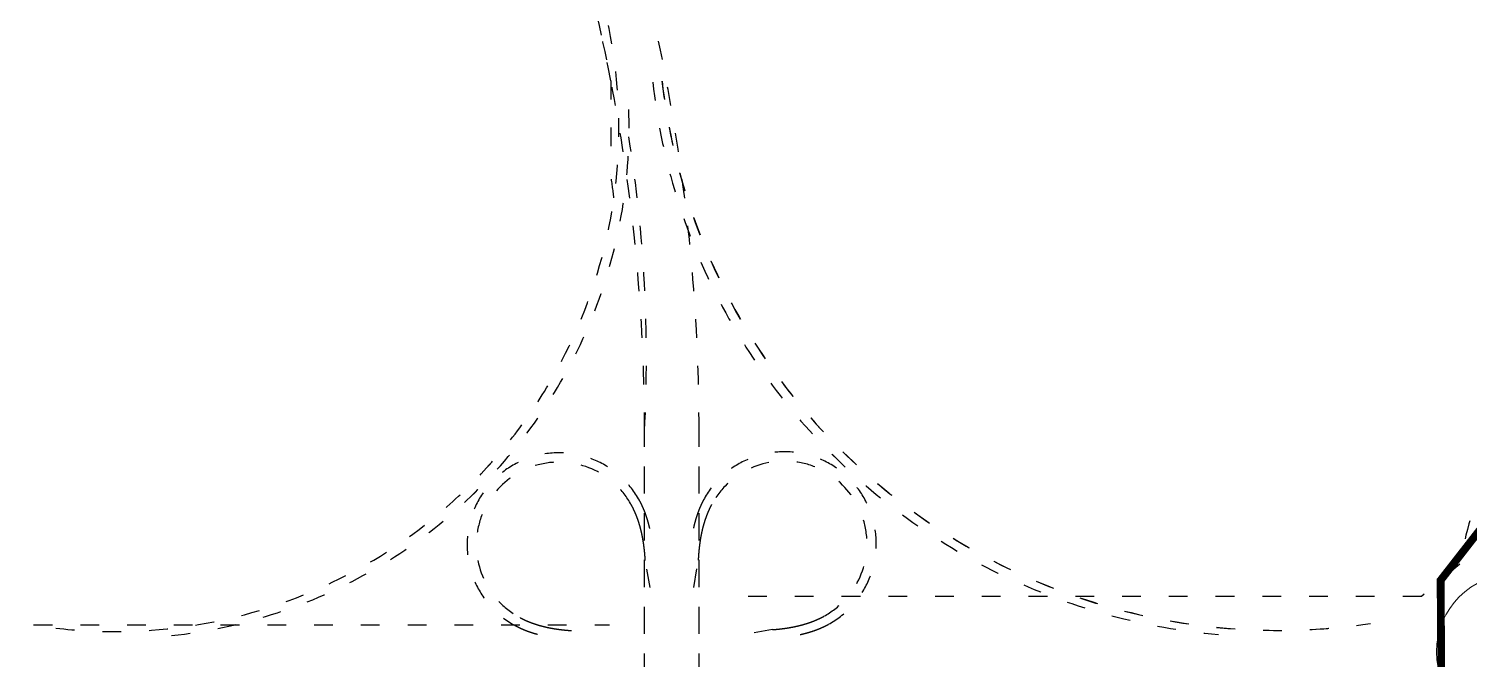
# Model space of a CAD drawing. Header units: millimetres. Extents: x 19715 to 35549, y 3563 to 14826.
# Drawn here: x 20820 to 21744, y 11147 to 11551 of the extents above; entities that cross this region are included whole.
import ezdxf

# ---------------------------------------------------------------- set-up
doc = ezdxf.new("R2010")
doc.units = ezdxf.units.MM
doc.linetypes.add('ACAD_ISO03W100', pattern=[30, 12, -18])
doc.linetypes.add('BORDER', pattern=[44.45, 12.7, -6.35, 12.7, -6.35, 0, -6.35])
doc.layers.get('0').update_dxf_attribs({"color": 9, "linetype": 'ACAD_ISO03W100'})
doc.layers.add('节点', color=30, linetype='Continuous', lineweight=13)

msp = doc.modelspace()

# ---------------------------------------------------------------- linework, layer by layer
at = {"linetype": 'BORDER', "ltscale": 5, "const_width": 5}
msp.add_lwpolyline([(24616.36, 13796.25), (24361.98, 13854.17), (24149.84, 13854.07), (23938.47, 13812.96), (23551.29, 13717.66), (23323.1, 13693.36), (23089.29, 13698.97), (22817.4, 13727.08), (21971.96, 13872.83), (21973.62, 13872.55), (21975.66, 13858.11), (21887.15, 13047.26), (22064.18, 12796.63), (22596.9, 11710.8), (21876.64, 11391.11), (21725.75, 11197.54), (21734.47, 10044.38)], dxfattribs=at)
for points in [[(20888.8, 12114.99), (20952.48, 12036.12, -0.122605), (21193.38, 11518.06), (21193.31, 11458.02, -0.003229), (21195.34, 11443.01, -0.003229)], [(21249.94, 11293.27, 0.171463), (20979.71, 12058.11)], [(21249.94, 11293.27, 0.171463), (20979.71, 12058.11)], [(21214.94, 11293.27, 0.171463), (20952.48, 12036.12, 0.171463)], [(20837.2, 11166.88, 0.548084), (21182.36, 11588.88)], [(20837.2, 11166.88, 0.548084), (21182.36, 11588.88)], [(20837.2, 11166.88, 0.548084), (21182.36, 11588.88)], [(20911.42, 11162.07, 0.408083), (21203.77, 11517.07)], [(20911.42, 11162.07, 0.408083), (21203.77, 11517.07)], [(20911.42, 11162.07, 0.408083), (21203.77, 11517.07)], [(21220.18, 11517.28, 0.356909), (21583.28, 11162.75)], [(21220.18, 11517.28, 0.356909), (21583.28, 11162.75)], [(21220.18, 11517.28, 0.356909), (21583.28, 11162.75)], [(21226.15, 11517.95, 0.404067), (21653.38, 11166.7, 0.404067)], [(21226.15, 11517.95, 0.42443), (21680.87, 11169.86)], [(21226.15, 11517.95, 0.42443), (21680.87, 11169.86)], [(21214.94, 11293.27, 0.051864), (21204.92, 11482.11, 0.051864)], [(21214.94, 11293.27, 0.051864), (21204.92, 11482.11, 0.051864)], [(21214.94, 11293.27, 0.051864), (21204.92, 11482.11, 0.051864)], [(21876.64, 11391.11, 0.243292), (21738.07, 11207.92)], [(21218.3, 11230.8, 0.001297), (21218.21, 11231.21, 0.002031), (21218.05, 11231.91, 0.002187), (21217.89, 11232.58, 0.002109), (21217.72, 11233.27, 0.002266), (21217.54, 11233.93, 0.002188), (21217.36, 11234.62, 0.002344), (21217.17, 11235.28, 0.002266), (21216.98, 11235.97, 0.002422), (21216.78, 11236.63, 0.002344), (21216.57, 11237.31, 0.0025), (21216.36, 11237.96, 0.002422), (21216.13, 11238.64, 0.002578), (21215.91, 11239.29, 0.0025), (21215.67, 11239.96, 0.002656), (21215.44, 11240.61, 0.002578), (21215.19, 11241.27, 0.002734), (21214.94, 11241.92, 0.002656), (21214.67, 11242.57, 0.002813), (21214.41, 11243.21, 0.002735), (21214.13, 11243.87, 0.002891), (21213.85, 11244.5, 0.002812), (21213.56, 11245.14, 0.002969), (21213.26, 11245.77, 0.002891), (21212.95, 11246.41, 0.003047), (21212.93, 11246.46, 0.000141), (21212.32, 11247.66, 0.005952), (21212.1, 11248.08, 0.003047), (21211.66, 11248.89, 1.3389), (21132.26, 11168.34, 0.003047), (21133.08, 11167.91, 0.005952), (21133.51, 11167.7, 0.000141), (21134.71, 11167.11, 0.003047), (21134.77, 11167.09, 0.002891), (21135.41, 11166.79, 0.002969), (21136.04, 11166.5, 0.002813), (21136.69, 11166.22, 0.002891), (21137.32, 11165.95, 0.002734), (21137.98, 11165.68, 0.002813), (21138.62, 11165.42, 0.002656), (21139.28, 11165.17, 0.002734), (21139.93, 11164.93, 0.002578), (21140.6, 11164.69, 0.002656), (21141.25, 11164.46, 0.0025), (21141.92, 11164.23, 0.002578), (21142.58, 11164.02, 0.002422), (21143.26, 11163.81, 0.0025), (21143.92, 11163.6, 0.002344), (21144.6, 11163.4, 0.002422), (21145.26, 11163.22, 0.002266), (21145.95, 11163.03, 0.001288), (21146.31, 11162.93)], [(21218.3, 11230.8, 0.001297), (21218.21, 11231.21, 0.002031), (21218.05, 11231.91, 0.002187), (21217.89, 11232.58, 0.002109), (21217.72, 11233.27, 0.002266), (21217.54, 11233.93, 0.002188), (21217.36, 11234.62, 0.002344), (21217.17, 11235.28, 0.002266), (21216.98, 11235.97, 0.002422), (21216.78, 11236.63, 0.002344), (21216.57, 11237.31, 0.0025), (21216.36, 11237.96, 0.002422), (21216.13, 11238.64, 0.002578), (21215.91, 11239.29, 0.0025), (21215.67, 11239.96, 0.002656), (21215.44, 11240.61, 0.002578), (21215.19, 11241.27, 0.002734), (21214.94, 11241.92, 0.002656), (21214.67, 11242.57, 0.002813), (21214.41, 11243.21, 0.002735), (21214.13, 11243.87, 0.002891), (21213.85, 11244.5, 0.002812), (21213.56, 11245.14, 0.002969), (21213.26, 11245.77, 0.002891), (21212.95, 11246.41, 0.003047), (21212.93, 11246.46, 0.000141), (21212.32, 11247.66, 0.005952), (21212.1, 11248.08, 0.003047), (21211.66, 11248.89, 1.3389), (21132.26, 11168.34, 0.003047), (21133.08, 11167.91, 0.005952), (21133.51, 11167.7, 0.000141), (21134.71, 11167.11, 0.003047), (21134.77, 11167.09, 0.002891), (21135.41, 11166.79, 0.002969), (21136.04, 11166.5, 0.002813), (21136.69, 11166.22, 0.002891), (21137.32, 11165.95, 0.002734), (21137.98, 11165.68, 0.002813), (21138.62, 11165.42, 0.002656), (21139.28, 11165.17, 0.002734), (21139.93, 11164.93, 0.002578), (21140.6, 11164.69, 0.002656), (21141.25, 11164.46, 0.0025), (21141.92, 11164.23, 0.002578), (21142.58, 11164.02, 0.002422), (21143.26, 11163.81, 0.0025), (21143.92, 11163.6, 0.002344), (21144.6, 11163.4, 0.002422), (21145.26, 11163.22, 0.002266), (21145.95, 11163.03, 0.001288), (21146.31, 11162.93)], [(21218.3, 11230.8, 0.001297), (21218.21, 11231.21, 0.002031), (21218.05, 11231.91, 0.002187), (21217.89, 11232.58, 0.002109), (21217.72, 11233.27, 0.002266), (21217.54, 11233.93, 0.002188), (21217.36, 11234.62, 0.002344), (21217.17, 11235.28, 0.002266), (21216.98, 11235.97, 0.002422), (21216.78, 11236.63, 0.002344), (21216.57, 11237.31, 0.0025), (21216.36, 11237.96, 0.002422), (21216.13, 11238.64, 0.002578), (21215.91, 11239.29, 0.0025), (21215.67, 11239.96, 0.002656), (21215.44, 11240.61, 0.002578), (21215.19, 11241.27, 0.002734), (21214.94, 11241.92, 0.002656), (21214.67, 11242.57, 0.002813), (21214.41, 11243.21, 0.002735), (21214.13, 11243.87, 0.002891), (21213.85, 11244.5, 0.002812), (21213.56, 11245.14, 0.002969), (21213.26, 11245.77, 0.002891), (21212.95, 11246.41, 0.003047), (21212.93, 11246.46, 0.000141), (21212.32, 11247.66, 0.005952), (21212.1, 11248.08, 0.003047), (21211.66, 11248.89, 1.3389), (21132.26, 11168.34, 0.003047), (21133.08, 11167.91, 0.005952), (21133.51, 11167.7, 0.000141), (21134.71, 11167.11, 0.003047), (21134.77, 11167.09, 0.002891), (21135.41, 11166.79, 0.002969), (21136.04, 11166.5, 0.002813), (21136.69, 11166.22, 0.002891), (21137.32, 11165.95, 0.002734), (21137.98, 11165.68, 0.002813), (21138.62, 11165.42, 0.002656), (21139.28, 11165.17, 0.002734), (21139.93, 11164.93, 0.002578), (21140.6, 11164.69, 0.002656), (21141.25, 11164.46, 0.0025), (21141.92, 11164.23, 0.002578), (21142.58, 11164.02, 0.002422), (21143.26, 11163.81, 0.0025), (21143.92, 11163.6, 0.002344), (21144.6, 11163.4, 0.002422), (21145.26, 11163.22, 0.002266), (21145.95, 11163.03, 0.001288), (21146.31, 11162.93)], [(21218.3, 11230.8, 0.001297), (21218.21, 11231.21, 0.002031), (21218.05, 11231.91, 0.002187), (21217.89, 11232.58, 0.002109), (21217.72, 11233.27, 0.002266), (21217.54, 11233.93, 0.002188), (21217.36, 11234.62, 0.002344), (21217.17, 11235.28, 0.002266), (21216.98, 11235.97, 0.002422), (21216.78, 11236.63, 0.002344), (21216.57, 11237.31, 0.0025), (21216.36, 11237.96, 0.002422), (21216.13, 11238.64, 0.002578), (21215.91, 11239.29, 0.0025), (21215.67, 11239.96, 0.002656), (21215.44, 11240.61, 0.002578), (21215.19, 11241.27, 0.002734), (21214.94, 11241.92, 0.002656), (21214.67, 11242.57, 0.002813), (21214.41, 11243.21, 0.002735), (21214.13, 11243.87, 0.002891), (21213.85, 11244.5, 0.002812), (21213.56, 11245.14, 0.002969), (21213.26, 11245.77, 0.002891), (21212.95, 11246.41, 0.003047), (21212.93, 11246.46, 0.000141), (21212.32, 11247.66, 0.005952), (21212.1, 11248.08, 0.003047), (21211.66, 11248.89, 1.3389), (21132.26, 11168.34, 0.003047), (21133.08, 11167.91, 0.005952), (21133.51, 11167.7, 0.000141), (21134.71, 11167.11, 0.003047), (21134.77, 11167.09, 0.002891), (21135.41, 11166.79, 0.002969), (21136.04, 11166.5, 0.002813), (21136.69, 11166.22, 0.002891), (21137.32, 11165.95, 0.002734), (21137.98, 11165.68, 0.002813), (21138.62, 11165.42, 0.002656), (21139.28, 11165.17, 0.002734), (21139.93, 11164.93, 0.002578), (21140.6, 11164.69, 0.002656), (21141.25, 11164.46, 0.0025), (21141.92, 11164.23, 0.002578), (21142.58, 11164.02, 0.002422), (21143.26, 11163.81, 0.0025), (21143.92, 11163.6, 0.002344), (21144.6, 11163.4, 0.002422), (21145.26, 11163.22, 0.002266), (21145.95, 11163.03, 0.001288), (21146.31, 11162.93)], [(21246.3, 11230.94, -0.001297), (21246.39, 11231.35, -0.002031), (21246.55, 11232.04, -0.002187), (21246.7, 11232.71, -0.002109), (21246.87, 11233.41, -0.002266), (21247.04, 11234.07, -0.002188), (21247.21, 11234.76, -0.002344), (21247.39, 11235.43, -0.002266), (21247.58, 11236.11, -0.002422), (21247.77, 11236.78, -0.002344), (21247.98, 11237.46, -0.0025), (21248.18, 11238.12, -0.002422), (21248.4, 11238.79, -0.002578), (21248.62, 11239.45, -0.0025), (21248.85, 11240.12, -0.002656), (21249.08, 11240.77, -0.002578), (21249.32, 11241.44, -0.002734), (21249.57, 11242.08, -0.002656), (21249.82, 11242.74, -0.002813), (21250.08, 11243.38, -0.002735), (21250.36, 11244.04, -0.002891), (21250.63, 11244.67, -0.002812), (21250.92, 11245.32, -0.002969), (21251.2, 11245.95, -0.002891), (21251.51, 11246.59, -0.003047), (21251.53, 11246.65, -0.000141), (21252.12, 11247.85, -0.005952), (21252.34, 11248.27, -0.003047), (21252.77, 11249.09, -1.3389), (21332.94, 11169.31, -0.003047), (21332.12, 11168.87, -0.005952), (21331.7, 11168.65, -0.000141), (21330.51, 11168.05, -0.003047), (21330.45, 11168.02, -0.002891), (21329.81, 11167.72, -0.002969), (21329.18, 11167.43, -0.002813), (21328.54, 11167.14, -0.002891), (21327.9, 11166.86, -0.002734), (21327.25, 11166.59, -0.002813), (21326.61, 11166.32, -0.002656), (21325.95, 11166.06, -0.002734), (21325.31, 11165.82, -0.002578), (21324.64, 11165.57, -0.002656), (21323.99, 11165.33, -0.0025), (21323.32, 11165.1, -0.002578), (21322.67, 11164.88, -0.002422), (21321.99, 11164.66, -0.0025), (21321.33, 11164.45, -0.002344), (21320.65, 11164.25, -0.002422), (21319.99, 11164.05, -0.002266), (21319.31, 11163.86, -0.002344), (21318.64, 11163.68, -0.002187), (21317.95, 11163.49, -0.002266), (21317.29, 11163.32, -0.00211), (21316.6, 11163.16, -0.002188), (21315.93, 11163, -0.002031), (21315.23, 11162.84, -0.001297), (21314.82, 11162.75)], [(21246.3, 11230.94, -0.001297), (21246.39, 11231.35, -0.002031), (21246.55, 11232.04, -0.002187), (21246.7, 11232.71, -0.002109), (21246.87, 11233.41, -0.002266), (21247.04, 11234.07, -0.002188), (21247.21, 11234.76, -0.002344), (21247.39, 11235.43, -0.002266), (21247.58, 11236.11, -0.002422), (21247.77, 11236.78, -0.002344), (21247.98, 11237.46, -0.0025), (21248.18, 11238.12, -0.002422), (21248.4, 11238.79, -0.002578), (21248.62, 11239.45, -0.0025), (21248.85, 11240.12, -0.002656), (21249.08, 11240.77, -0.002578), (21249.32, 11241.44, -0.002734), (21249.57, 11242.08, -0.002656), (21249.82, 11242.74, -0.002813), (21250.08, 11243.38, -0.002735), (21250.36, 11244.04, -0.002891), (21250.63, 11244.67, -0.002812), (21250.92, 11245.32, -0.002969), (21251.2, 11245.95, -0.002891), (21251.51, 11246.59, -0.003047), (21251.53, 11246.65, -0.000141), (21252.12, 11247.85, -0.005952), (21252.34, 11248.27, -0.003047), (21252.77, 11249.09, -1.3389), (21332.94, 11169.31, -0.003047), (21332.12, 11168.87, -0.005952), (21331.7, 11168.65, -0.000141), (21330.51, 11168.05, -0.003047), (21330.45, 11168.02, -0.002891), (21329.81, 11167.72, -0.002969), (21329.18, 11167.43, -0.002813), (21328.54, 11167.14, -0.002891), (21327.9, 11166.86, -0.002734), (21327.25, 11166.59, -0.002813), (21326.61, 11166.32, -0.002656), (21325.95, 11166.06, -0.002734), (21325.31, 11165.82, -0.002578), (21324.64, 11165.57, -0.002656), (21323.99, 11165.33, -0.0025), (21323.32, 11165.1, -0.002578), (21322.67, 11164.88, -0.002422), (21321.99, 11164.66, -0.0025), (21321.33, 11164.45, -0.002344), (21320.65, 11164.25, -0.002422), (21319.99, 11164.05, -0.002266), (21319.31, 11163.86, -0.002344), (21318.64, 11163.68, -0.002187), (21317.95, 11163.49, -0.002266), (21317.29, 11163.32, -0.00211), (21316.6, 11163.16, -0.002188), (21315.93, 11163, -0.002031), (21315.23, 11162.84, -0.001297), (21314.82, 11162.75)], [(21246.3, 11230.94, -0.001297), (21246.39, 11231.35, -0.002031), (21246.55, 11232.04, -0.002187), (21246.7, 11232.71, -0.002109), (21246.87, 11233.41, -0.002266), (21247.04, 11234.07, -0.002188), (21247.21, 11234.76, -0.002344), (21247.39, 11235.43, -0.002266), (21247.58, 11236.11, -0.002422), (21247.77, 11236.78, -0.002344), (21247.98, 11237.46, -0.0025), (21248.18, 11238.12, -0.002422), (21248.4, 11238.79, -0.002578), (21248.62, 11239.45, -0.0025), (21248.85, 11240.12, -0.002656), (21249.08, 11240.77, -0.002578), (21249.32, 11241.44, -0.002734), (21249.57, 11242.08, -0.002656), (21249.82, 11242.74, -0.002813), (21250.08, 11243.38, -0.002735), (21250.36, 11244.04, -0.002891), (21250.63, 11244.67, -0.002812), (21250.92, 11245.32, -0.002969), (21251.2, 11245.95, -0.002891), (21251.51, 11246.59, -0.003047), (21251.53, 11246.65, -0.000141), (21252.12, 11247.85, -0.005952), (21252.34, 11248.27, -0.003047), (21252.77, 11249.09, -1.3389), (21332.94, 11169.31, -0.003047), (21332.12, 11168.87, -0.005952), (21331.7, 11168.65, -0.000141), (21330.51, 11168.05, -0.003047), (21330.45, 11168.02, -0.002891), (21329.81, 11167.72, -0.002969), (21329.18, 11167.43, -0.002813), (21328.54, 11167.14, -0.002891), (21327.9, 11166.86, -0.002734), (21327.25, 11166.59, -0.002813), (21326.61, 11166.32, -0.002656), (21325.95, 11166.06, -0.002734), (21325.31, 11165.82, -0.002578), (21324.64, 11165.57, -0.002656), (21323.99, 11165.33, -0.0025), (21323.32, 11165.1, -0.002578), (21322.67, 11164.88, -0.002422), (21321.99, 11164.66, -0.0025), (21321.33, 11164.45, -0.002344), (21320.65, 11164.25, -0.002422), (21319.99, 11164.05, -0.002266), (21319.31, 11163.86, -0.002344), (21318.64, 11163.68, -0.002187), (21317.95, 11163.49, -0.002266), (21317.29, 11163.32, -0.00211), (21316.6, 11163.16, -0.002188), (21315.93, 11163, -0.002031), (21315.23, 11162.84, -0.001297), (21314.82, 11162.75)], [(21246.3, 11230.94, -0.001297), (21246.39, 11231.35, -0.002031), (21246.55, 11232.04, -0.002187), (21246.7, 11232.71, -0.002109), (21246.87, 11233.41, -0.002266), (21247.04, 11234.07, -0.002188), (21247.21, 11234.76, -0.002344), (21247.39, 11235.43, -0.002266), (21247.58, 11236.11, -0.002422), (21247.77, 11236.78, -0.002344), (21247.98, 11237.46, -0.0025), (21248.18, 11238.12, -0.002422), (21248.4, 11238.79, -0.002578), (21248.62, 11239.45, -0.0025), (21248.85, 11240.12, -0.002656), (21249.08, 11240.77, -0.002578), (21249.32, 11241.44, -0.002734), (21249.57, 11242.08, -0.002656), (21249.82, 11242.74, -0.002813), (21250.08, 11243.38, -0.002735), (21250.36, 11244.04, -0.002891), (21250.63, 11244.67, -0.002812), (21250.92, 11245.32, -0.002969), (21251.2, 11245.95, -0.002891), (21251.51, 11246.59, -0.003047), (21251.53, 11246.65, -0.000141), (21252.12, 11247.85, -0.005952), (21252.34, 11248.27, -0.003047), (21252.77, 11249.09, -1.3389), (21332.94, 11169.31, -0.003047), (21332.12, 11168.87, -0.005952), (21331.7, 11168.65, -0.000141), (21330.51, 11168.05, -0.003047), (21330.45, 11168.02, -0.002891), (21329.81, 11167.72, -0.002969), (21329.18, 11167.43, -0.002813), (21328.54, 11167.14, -0.002891), (21327.9, 11166.86, -0.002734), (21327.25, 11166.59, -0.002813), (21326.61, 11166.32, -0.002656), (21325.95, 11166.06, -0.002734), (21325.31, 11165.82, -0.002578), (21324.64, 11165.57, -0.002656), (21323.99, 11165.33, -0.0025), (21323.32, 11165.1, -0.002578), (21322.67, 11164.88, -0.002422), (21321.99, 11164.66, -0.0025), (21321.33, 11164.45, -0.002344), (21320.65, 11164.25, -0.002422), (21319.99, 11164.05, -0.002266), (21319.31, 11163.86, -0.002344), (21318.64, 11163.68, -0.002187), (21317.95, 11163.49, -0.002266), (21317.29, 11163.32, -0.00211), (21316.6, 11163.16, -0.002188), (21315.93, 11163, -0.002031), (21315.23, 11162.84, -0.001297), (21314.82, 11162.75)], [(21218.49, 11192.88), (21215.43, 11210.31, 0.001016), (21215.39, 11211.03, 0.001172), (21215.34, 11211.71, 0.001094), (21215.29, 11212.43, 0.00125), (21215.24, 11213.1, 0.001172), (21215.18, 11213.82, 0.001328), (21215.12, 11214.5, 0.00125), (21215.05, 11215.22, 0.001406), (21214.99, 11215.89, 0.001328), (21214.91, 11216.61, 0.001484), (21214.84, 11217.29, 0.001406), (21214.76, 11218, 0.001562), (21214.67, 11218.68, 0.001484), (21214.58, 11219.39, 0.001641), (21214.49, 11220.07, 0.001563), (21214.39, 11220.78, 0.001719), (21214.29, 11221.45, 0.001641), (21214.18, 11222.16, 0.001797), (21214.08, 11222.84, 0.001719), (21213.96, 11223.54, 0.001875), (21213.84, 11224.22, 0.001797), (21213.71, 11224.92, 0.001953), (21213.58, 11225.6, 0.001875), (21213.44, 11226.3, 0.002031), (21213.3, 11226.97, 0.001953), (21213.15, 11227.67, 0.002109), (21213, 11228.34, 0.002031), (21212.84, 11229.03, 0.002187), (21212.68, 11229.7, 0.002109), (21212.51, 11230.39, 0.002266), (21212.34, 11231.06, 0.002188), (21212.15, 11231.74, 0.002344), (21211.97, 11232.41, 0.002266), (21211.77, 11233.09, 0.002422), (21211.57, 11233.75, 0.002344), (21211.36, 11234.43, 0.0025), (21211.15, 11235.09, 0.002422), (21210.93, 11235.76, 0.002578), (21210.7, 11236.41, 0.0025), (21210.47, 11237.08, 0.002656), (21210.23, 11237.73, 0.002578), (21209.98, 11238.4, 0.002734), (21209.73, 11239.04, 0.002656), (21209.46, 11239.7, 0.002813), (21209.2, 11240.33, 0.002735), (21208.92, 11240.99, 0.002891), (21208.64, 11241.62, 0.002812), (21208.35, 11242.27, 0.002969), (21208.05, 11242.89, 0.002891), (21207.75, 11243.53, 0.003047), (21207.72, 11243.58, 0.000141), (21207.11, 11244.78, 0.005952), (21206.9, 11245.2, 0.003047), (21206.45, 11246.01, 1.3389), (21135.07, 11173.59, 0.003047), (21135.89, 11173.16, 0.005952), (21136.31, 11172.95, 0.000141), (21137.51, 11172.36, 0.003047), (21137.57, 11172.34, 0.002891), (21138.21, 11172.04, 0.002969), (21138.84, 11171.75, 0.002813), (21139.49, 11171.47, 0.002891), (21140.13, 11171.2, 0.002734), (21140.78, 11170.93, 0.002813), (21141.42, 11170.67, 0.002656), (21142.09, 11170.42, 0.002734), (21142.73, 11170.18, 0.002578), (21143.4, 11169.94, 0.002656), (21144.05, 11169.71, 0.0025), (21144.73, 11169.48, 0.002578), (21145.38, 11169.27, 0.002422), (21146.06, 11169.05, 0.0025), (21146.72, 11168.85, 0.002344), (21147.4, 11168.65, 0.002422), (21148.06, 11168.46, 0.002266), (21148.75, 11168.28, 0.002344), (21149.42, 11168.1, 0.002187), (21150.11, 11167.93, 0.002266), (21150.77, 11167.76, 0.00211), (21151.47, 11167.6, 0.002188), (21152.14, 11167.45, 0.002031), (21152.83, 11167.3, 0.002109), (21153.51, 11167.16, 0.001953), (21154.21, 11167.02, 0.002031), (21154.88, 11166.89, 0.001875), (21155.58, 11166.76, 0.001953), (21156.26, 11166.64, 0.001797), (21156.96, 11166.52, 0.001875), (21157.64, 11166.41, 0.001719), (21158.35, 11166.3, 0.001797), (21159.02, 11166.2, 0.001641), (21159.73, 11166.11, 0.001719), (21160.41, 11166.02, 0.001562), (21161.12, 11165.93, 0.00164), (21161.8, 11165.85, 0.001484), (21162.52, 11165.77, 0.001563), (21163.19, 11165.69, 0.001407), (21163.91, 11165.62, 0.001484), (21164.59, 11165.56, 0.001328), (21165.3, 11165.49, 0.001406), (21165.98, 11165.44, 0.00125), (21166.7, 11165.38, 0.001328), (21167.38, 11165.33, 0.001172), (21168.1, 11165.28)], [(21218.49, 11192.88), (21215.43, 11210.31, 0.001016), (21215.39, 11211.03, 0.001172), (21215.34, 11211.71, 0.001094), (21215.29, 11212.43, 0.00125), (21215.24, 11213.1, 0.001172), (21215.18, 11213.82, 0.001328), (21215.12, 11214.5, 0.00125), (21215.05, 11215.22, 0.001406), (21214.99, 11215.89, 0.001328), (21214.91, 11216.61, 0.001484), (21214.84, 11217.29, 0.001406), (21214.76, 11218, 0.001562), (21214.67, 11218.68, 0.001484), (21214.58, 11219.39, 0.001641), (21214.49, 11220.07, 0.001563), (21214.39, 11220.78, 0.001719), (21214.29, 11221.45, 0.001641), (21214.18, 11222.16, 0.001797), (21214.08, 11222.84, 0.001719), (21213.96, 11223.54, 0.001875), (21213.84, 11224.22, 0.001797), (21213.71, 11224.92, 0.001953), (21213.58, 11225.6, 0.001875), (21213.44, 11226.3, 0.002031), (21213.3, 11226.97, 0.001953), (21213.15, 11227.67, 0.002109), (21213, 11228.34, 0.002031), (21212.84, 11229.03, 0.002187), (21212.68, 11229.7, 0.002109), (21212.51, 11230.39, 0.002266), (21212.34, 11231.06, 0.002188), (21212.15, 11231.74, 0.002344), (21211.97, 11232.41, 0.002266), (21211.77, 11233.09, 0.002422), (21211.57, 11233.75, 0.002344), (21211.36, 11234.43, 0.0025), (21211.15, 11235.09, 0.002422), (21210.93, 11235.76, 0.002578), (21210.7, 11236.41, 0.0025), (21210.47, 11237.08, 0.002656), (21210.23, 11237.73, 0.002578), (21209.98, 11238.4, 0.002734), (21209.73, 11239.04, 0.002656), (21209.46, 11239.7, 0.002813), (21209.2, 11240.33, 0.002735), (21208.92, 11240.99, 0.002891), (21208.64, 11241.62, 0.002812), (21208.35, 11242.27, 0.002969), (21208.05, 11242.89, 0.002891), (21207.75, 11243.53, 0.003047), (21207.72, 11243.58, 0.000141), (21207.11, 11244.78, 0.005952), (21206.9, 11245.2, 0.003047), (21206.45, 11246.01, 1.3389), (21135.07, 11173.59, 0.003047), (21135.89, 11173.16, 0.005952), (21136.31, 11172.95, 0.000141), (21137.51, 11172.36, 0.003047), (21137.57, 11172.34, 0.002891), (21138.21, 11172.04, 0.002969), (21138.84, 11171.75, 0.002813), (21139.49, 11171.47, 0.002891), (21140.13, 11171.2, 0.002734), (21140.78, 11170.93, 0.002813), (21141.42, 11170.67, 0.002656), (21142.09, 11170.42, 0.002734), (21142.73, 11170.18, 0.002578), (21143.4, 11169.94, 0.002656), (21144.05, 11169.71, 0.0025), (21144.73, 11169.48, 0.002578), (21145.38, 11169.27, 0.002422), (21146.06, 11169.05, 0.0025), (21146.72, 11168.85, 0.002344), (21147.4, 11168.65, 0.002422), (21148.06, 11168.46, 0.002266), (21148.75, 11168.28, 0.002344), (21149.42, 11168.1, 0.002187), (21150.11, 11167.93, 0.002266), (21150.77, 11167.76, 0.00211), (21151.47, 11167.6, 0.002188), (21152.14, 11167.45, 0.002031), (21152.83, 11167.3, 0.002109), (21153.51, 11167.16, 0.001953), (21154.21, 11167.02, 0.002031), (21154.88, 11166.89, 0.001875), (21155.58, 11166.76, 0.001953), (21156.26, 11166.64, 0.001797), (21156.96, 11166.52, 0.001875), (21157.64, 11166.41, 0.001719), (21158.35, 11166.3, 0.001797), (21159.02, 11166.2, 0.001641), (21159.73, 11166.11, 0.001719), (21160.41, 11166.02, 0.001562), (21161.12, 11165.93, 0.00164), (21161.8, 11165.85, 0.001484), (21162.52, 11165.77, 0.001563), (21163.19, 11165.69, 0.001407), (21163.91, 11165.62, 0.001484), (21164.59, 11165.56, 0.001328), (21165.3, 11165.49, 0.001406), (21165.98, 11165.44, 0.00125), (21166.7, 11165.38, 0.001328), (21167.38, 11165.33, 0.001172), (21168.1, 11165.28)], [(21218.49, 11192.88), (21215.43, 11210.31, 0.001016), (21215.39, 11211.03, 0.001172), (21215.34, 11211.71, 0.001094), (21215.29, 11212.43, 0.00125), (21215.24, 11213.1, 0.001172), (21215.18, 11213.82, 0.001328), (21215.12, 11214.5, 0.00125), (21215.05, 11215.22, 0.001406), (21214.99, 11215.89, 0.001328), (21214.91, 11216.61, 0.001484), (21214.84, 11217.29, 0.001406), (21214.76, 11218, 0.001562), (21214.67, 11218.68, 0.001484), (21214.58, 11219.39, 0.001641), (21214.49, 11220.07, 0.001563), (21214.39, 11220.78, 0.001719), (21214.29, 11221.45, 0.001641), (21214.18, 11222.16, 0.001797), (21214.08, 11222.84, 0.001719), (21213.96, 11223.54, 0.001875), (21213.84, 11224.22, 0.001797), (21213.71, 11224.92, 0.001953), (21213.58, 11225.6, 0.001875), (21213.44, 11226.3, 0.002031), (21213.3, 11226.97, 0.001953), (21213.15, 11227.67, 0.002109), (21213, 11228.34, 0.002031), (21212.84, 11229.03, 0.002187), (21212.68, 11229.7, 0.002109), (21212.51, 11230.39, 0.002266), (21212.34, 11231.06, 0.002188), (21212.15, 11231.74, 0.002344), (21211.97, 11232.41, 0.002266), (21211.77, 11233.09, 0.002422), (21211.57, 11233.75, 0.002344), (21211.36, 11234.43, 0.0025), (21211.15, 11235.09, 0.002422), (21210.93, 11235.76, 0.002578), (21210.7, 11236.41, 0.0025), (21210.47, 11237.08, 0.002656), (21210.23, 11237.73, 0.002578), (21209.98, 11238.4, 0.002734), (21209.73, 11239.04, 0.002656), (21209.46, 11239.7, 0.002813), (21209.2, 11240.33, 0.002735), (21208.92, 11240.99, 0.002891), (21208.64, 11241.62, 0.002812), (21208.35, 11242.27, 0.002969), (21208.05, 11242.89, 0.002891), (21207.75, 11243.53, 0.003047), (21207.72, 11243.58, 0.000141), (21207.11, 11244.78, 0.005952), (21206.9, 11245.2, 0.003047), (21206.45, 11246.01, 1.3389), (21135.07, 11173.59, 0.003047), (21135.89, 11173.16, 0.005952), (21136.31, 11172.95, 0.000141), (21137.51, 11172.36, 0.003047), (21137.57, 11172.34, 0.002891), (21138.21, 11172.04, 0.002969), (21138.84, 11171.75, 0.002813), (21139.49, 11171.47, 0.002891), (21140.13, 11171.2, 0.002734), (21140.78, 11170.93, 0.002813), (21141.42, 11170.67, 0.002656), (21142.09, 11170.42, 0.002734), (21142.73, 11170.18, 0.002578), (21143.4, 11169.94, 0.002656), (21144.05, 11169.71, 0.0025), (21144.73, 11169.48, 0.002578), (21145.38, 11169.27, 0.002422), (21146.06, 11169.05, 0.0025), (21146.72, 11168.85, 0.002344), (21147.4, 11168.65, 0.002422), (21148.06, 11168.46, 0.002266), (21148.75, 11168.28, 0.002344), (21149.42, 11168.1, 0.002187), (21150.11, 11167.93, 0.002266), (21150.77, 11167.76, 0.00211), (21151.47, 11167.6, 0.002188), (21152.14, 11167.45, 0.002031), (21152.83, 11167.3, 0.002109), (21153.51, 11167.16, 0.001953), (21154.21, 11167.02, 0.002031), (21154.88, 11166.89, 0.001875), (21155.58, 11166.76, 0.001953), (21156.26, 11166.64, 0.001797), (21156.96, 11166.52, 0.001875), (21157.64, 11166.41, 0.001719), (21158.35, 11166.3, 0.001797), (21159.02, 11166.2, 0.001641), (21159.73, 11166.11, 0.001719), (21160.41, 11166.02, 0.001562), (21161.12, 11165.93, 0.00164), (21161.8, 11165.85, 0.001484), (21162.52, 11165.77, 0.001563), (21163.19, 11165.69, 0.001407), (21163.91, 11165.62, 0.001484), (21164.59, 11165.56, 0.001328), (21165.3, 11165.49, 0.001406), (21165.98, 11165.44, 0.00125), (21166.7, 11165.38, 0.001328), (21167.38, 11165.33, 0.001172), (21168.1, 11165.28)], [(21218.49, 11192.88), (21215.43, 11210.31, 0.001016), (21215.39, 11211.03, 0.001172), (21215.34, 11211.71, 0.001094), (21215.29, 11212.43, 0.00125), (21215.24, 11213.1, 0.001172), (21215.18, 11213.82, 0.001328), (21215.12, 11214.5, 0.00125), (21215.05, 11215.22, 0.001406), (21214.99, 11215.89, 0.001328), (21214.91, 11216.61, 0.001484), (21214.84, 11217.29, 0.001406), (21214.76, 11218, 0.001562), (21214.67, 11218.68, 0.001484), (21214.58, 11219.39, 0.001641), (21214.49, 11220.07, 0.001563), (21214.39, 11220.78, 0.001719), (21214.29, 11221.45, 0.001641), (21214.18, 11222.16, 0.001797), (21214.08, 11222.84, 0.001719), (21213.96, 11223.54, 0.001875), (21213.84, 11224.22, 0.001797), (21213.71, 11224.92, 0.001953), (21213.58, 11225.6, 0.001875), (21213.44, 11226.3, 0.002031), (21213.3, 11226.97, 0.001953), (21213.15, 11227.67, 0.002109), (21213, 11228.34, 0.002031), (21212.84, 11229.03, 0.002187), (21212.68, 11229.7, 0.002109), (21212.51, 11230.39, 0.002266), (21212.34, 11231.06, 0.002188), (21212.15, 11231.74, 0.002344), (21211.97, 11232.41, 0.002266), (21211.77, 11233.09, 0.002422), (21211.57, 11233.75, 0.002344), (21211.36, 11234.43, 0.0025), (21211.15, 11235.09, 0.002422), (21210.93, 11235.76, 0.002578), (21210.7, 11236.41, 0.0025), (21210.47, 11237.08, 0.002656), (21210.23, 11237.73, 0.002578), (21209.98, 11238.4, 0.002734), (21209.73, 11239.04, 0.002656), (21209.46, 11239.7, 0.002813), (21209.2, 11240.33, 0.002735), (21208.92, 11240.99, 0.002891), (21208.64, 11241.62, 0.002812), (21208.35, 11242.27, 0.002969), (21208.05, 11242.89, 0.002891), (21207.75, 11243.53, 0.003047), (21207.72, 11243.58, 0.000141), (21207.11, 11244.78, 0.005952), (21206.9, 11245.2, 0.003047), (21206.45, 11246.01, 1.3389), (21135.07, 11173.59, 0.003047), (21135.89, 11173.16, 0.005952), (21136.31, 11172.95, 0.000141), (21137.51, 11172.36, 0.003047), (21137.57, 11172.34, 0.002891), (21138.21, 11172.04, 0.002969), (21138.84, 11171.75, 0.002813), (21139.49, 11171.47, 0.002891), (21140.13, 11171.2, 0.002734), (21140.78, 11170.93, 0.002813), (21141.42, 11170.67, 0.002656), (21142.09, 11170.42, 0.002734), (21142.73, 11170.18, 0.002578), (21143.4, 11169.94, 0.002656), (21144.05, 11169.71, 0.0025), (21144.73, 11169.48, 0.002578), (21145.38, 11169.27, 0.002422), (21146.06, 11169.05, 0.0025), (21146.72, 11168.85, 0.002344), (21147.4, 11168.65, 0.002422), (21148.06, 11168.46, 0.002266), (21148.75, 11168.28, 0.002344), (21149.42, 11168.1, 0.002187), (21150.11, 11167.93, 0.002266), (21150.77, 11167.76, 0.00211), (21151.47, 11167.6, 0.002188), (21152.14, 11167.45, 0.002031), (21152.83, 11167.3, 0.002109), (21153.51, 11167.16, 0.001953), (21154.21, 11167.02, 0.002031), (21154.88, 11166.89, 0.001875), (21155.58, 11166.76, 0.001953), (21156.26, 11166.64, 0.001797), (21156.96, 11166.52, 0.001875), (21157.64, 11166.41, 0.001719), (21158.35, 11166.3, 0.001797), (21159.02, 11166.2, 0.001641), (21159.73, 11166.11, 0.001719), (21160.41, 11166.02, 0.001562), (21161.12, 11165.93, 0.00164), (21161.8, 11165.85, 0.001484), (21162.52, 11165.77, 0.001563), (21163.19, 11165.69, 0.001407), (21163.91, 11165.62, 0.001484), (21164.59, 11165.56, 0.001328), (21165.3, 11165.49, 0.001406), (21165.98, 11165.44, 0.00125), (21166.7, 11165.38, 0.001328), (21167.38, 11165.33, 0.001172), (21168.1, 11165.28)], [(21246.49, 11193.01), (21249.37, 11210.47, -0.001016), (21249.41, 11211.19, -0.001172), (21249.45, 11211.87, -0.001094), (21249.49, 11212.59, -0.00125), (21249.54, 11213.27, -0.001172), (21249.59, 11213.99, -0.001328), (21249.65, 11214.66, -0.00125), (21249.71, 11215.38, -0.001406), (21249.77, 11216.06, -0.001328), (21249.83, 11216.78, -0.001484), (21249.9, 11217.46, -0.001406), (21249.98, 11218.17, -0.001562), (21250.05, 11218.85, -0.001484), (21250.13, 11219.56, -0.001641), (21250.22, 11220.24, -0.001563), (21250.31, 11220.95, -0.001719), (21250.4, 11221.63, -0.001641), (21250.51, 11222.34, -0.001797), (21250.61, 11223.01, -0.001719), (21250.72, 11223.72, -0.001875), (21250.83, 11224.4, -0.001797), (21250.95, 11225.1, -0.001953), (21251.08, 11225.78, -0.001875), (21251.21, 11226.48, -0.002031), (21251.34, 11227.15, -0.001953), (21251.48, 11227.85, -0.002109), (21251.63, 11228.52, -0.002031), (21251.78, 11229.22, -0.002187), (21251.94, 11229.89, -0.002109), (21252.1, 11230.58, -0.002266), (21252.27, 11231.25, -0.002188), (21252.45, 11231.94, -0.002344), (21252.63, 11232.6, -0.002266), (21252.82, 11233.29, -0.002422), (21253.01, 11233.95, -0.002344), (21253.21, 11234.63, -0.0025), (21253.42, 11235.29, -0.002422), (21253.63, 11235.97, -0.002578), (21253.85, 11236.62, -0.0025), (21254.08, 11237.29, -0.002656), (21254.31, 11237.94, -0.002578), (21254.56, 11238.61, -0.002734), (21254.8, 11239.25, -0.002656), (21255.06, 11239.92, -0.002813), (21255.32, 11240.56, -0.002735), (21255.59, 11241.21, -0.002891), (21255.86, 11241.85, -0.002812), (21256.15, 11242.49, -0.002969), (21256.44, 11243.12, -0.002891), (21256.74, 11243.76, -0.003047), (21256.77, 11243.82, -0.000141), (21257.36, 11245.02, -0.005952), (21257.57, 11245.44, -0.003047), (21258.01, 11246.26, -1.3389), (21330.09, 11174.53, -0.003047), (21329.27, 11174.09, -0.005952), (21328.85, 11173.87, -0.000141), (21327.65, 11173.27, -0.003047), (21327.6, 11173.25, -0.002891), (21326.96, 11172.94, -0.002969), (21326.33, 11172.65, -0.002813), (21325.68, 11172.36, -0.002891), (21325.05, 11172.08, -0.002734), (21324.4, 11171.81, -0.002813), (21323.76, 11171.55, -0.002656), (21323.1, 11171.28, -0.002734), (21322.45, 11171.04, -0.002578), (21321.79, 11170.79, -0.002656), (21321.14, 11170.56, -0.0025), (21320.47, 11170.32, -0.002578), (21319.81, 11170.1, -0.002422), (21319.14, 11169.88, -0.0025), (21318.48, 11169.68, -0.002344), (21317.8, 11169.47, -0.002422), (21317.14, 11169.27, -0.002266), (21316.45, 11169.08, -0.002344), (21315.79, 11168.9, -0.002187), (21315.1, 11168.72, -0.002266), (21314.44, 11168.55, -0.00211), (21313.74, 11168.38, -0.002188), (21313.07, 11168.22, -0.002031), (21312.38, 11168.06, -0.002109), (21311.71, 11167.91, -0.001953), (21311.01, 11167.77, -0.002031), (21310.34, 11167.63, -0.001875), (21309.64, 11167.5, -0.001953), (21308.96, 11167.37, -0.001797), (21308.26, 11167.24, -0.001875), (21307.58, 11167.13, -0.001719), (21306.88, 11167.01, -0.001797), (21306.2, 11166.91, -0.001641), (21305.49, 11166.8, -0.001719), (21304.81, 11166.71, -0.001562), (21304.1, 11166.61, -0.00164), (21303.43, 11166.52, -0.001484), (21302.71, 11166.44, -0.001563), (21302.04, 11166.36, -0.001407), (21301.32, 11166.28, -0.001484), (21300.64, 11166.21, -0.001328), (21299.93, 11166.14, -0.001406), (21299.25, 11166.07, -0.00125), (21298.53, 11166.01, -0.001328), (21297.86, 11165.96, -0.001172), (21297.14, 11165.9), (21278.3, 11162.75)], [(21246.49, 11193.01), (21249.37, 11210.47, -0.001016), (21249.41, 11211.19, -0.001172), (21249.45, 11211.87, -0.001094), (21249.49, 11212.59, -0.00125), (21249.54, 11213.27, -0.001172), (21249.59, 11213.99, -0.001328), (21249.65, 11214.66, -0.00125), (21249.71, 11215.38, -0.001406), (21249.77, 11216.06, -0.001328), (21249.83, 11216.78, -0.001484), (21249.9, 11217.46, -0.001406), (21249.98, 11218.17, -0.001562), (21250.05, 11218.85, -0.001484), (21250.13, 11219.56, -0.001641), (21250.22, 11220.24, -0.001563), (21250.31, 11220.95, -0.001719), (21250.4, 11221.63, -0.001641), (21250.51, 11222.34, -0.001797), (21250.61, 11223.01, -0.001719), (21250.72, 11223.72, -0.001875), (21250.83, 11224.4, -0.001797), (21250.95, 11225.1, -0.001953), (21251.08, 11225.78, -0.001875), (21251.21, 11226.48, -0.002031), (21251.34, 11227.15, -0.001953), (21251.48, 11227.85, -0.002109), (21251.63, 11228.52, -0.002031), (21251.78, 11229.22, -0.002187), (21251.94, 11229.89, -0.002109), (21252.1, 11230.58, -0.002266), (21252.27, 11231.25, -0.002188), (21252.45, 11231.94, -0.002344), (21252.63, 11232.6, -0.002266), (21252.82, 11233.29, -0.002422), (21253.01, 11233.95, -0.002344), (21253.21, 11234.63, -0.0025), (21253.42, 11235.29, -0.002422), (21253.63, 11235.97, -0.002578), (21253.85, 11236.62, -0.0025), (21254.08, 11237.29, -0.002656), (21254.31, 11237.94, -0.002578), (21254.56, 11238.61, -0.002734), (21254.8, 11239.25, -0.002656), (21255.06, 11239.92, -0.002813), (21255.32, 11240.56, -0.002735), (21255.59, 11241.21, -0.002891), (21255.86, 11241.85, -0.002812), (21256.15, 11242.49, -0.002969), (21256.44, 11243.12, -0.002891), (21256.74, 11243.76, -0.003047), (21256.77, 11243.82, -0.000141), (21257.36, 11245.02, -0.005952), (21257.57, 11245.44, -0.003047), (21258.01, 11246.26, -1.3389), (21330.09, 11174.53, -0.003047), (21329.27, 11174.09, -0.005952), (21328.85, 11173.87, -0.000141), (21327.65, 11173.27, -0.003047), (21327.6, 11173.25, -0.002891), (21326.96, 11172.94, -0.002969), (21326.33, 11172.65, -0.002813), (21325.68, 11172.36, -0.002891), (21325.05, 11172.08, -0.002734), (21324.4, 11171.81, -0.002813), (21323.76, 11171.55, -0.002656), (21323.1, 11171.28, -0.002734), (21322.45, 11171.04, -0.002578), (21321.79, 11170.79, -0.002656), (21321.14, 11170.56, -0.0025), (21320.47, 11170.32, -0.002578), (21319.81, 11170.1, -0.002422), (21319.14, 11169.88, -0.0025), (21318.48, 11169.68, -0.002344), (21317.8, 11169.47, -0.002422), (21317.14, 11169.27, -0.002266), (21316.45, 11169.08, -0.002344), (21315.79, 11168.9, -0.002187), (21315.1, 11168.72, -0.002266), (21314.44, 11168.55, -0.00211), (21313.74, 11168.38, -0.002188), (21313.07, 11168.22, -0.002031), (21312.38, 11168.06, -0.002109), (21311.71, 11167.91, -0.001953), (21311.01, 11167.77, -0.002031), (21310.34, 11167.63, -0.001875), (21309.64, 11167.5, -0.001953), (21308.96, 11167.37, -0.001797), (21308.26, 11167.24, -0.001875), (21307.58, 11167.13, -0.001719), (21306.88, 11167.01, -0.001797), (21306.2, 11166.91, -0.001641), (21305.49, 11166.8, -0.001719), (21304.81, 11166.71, -0.001562), (21304.1, 11166.61, -0.00164), (21303.43, 11166.52, -0.001484), (21302.71, 11166.44, -0.001563), (21302.04, 11166.36, -0.001407), (21301.32, 11166.28, -0.001484), (21300.64, 11166.21, -0.001328), (21299.93, 11166.14, -0.001406), (21299.25, 11166.07, -0.00125), (21298.53, 11166.01, -0.001328), (21297.86, 11165.96, -0.001172), (21297.14, 11165.9), (21278.3, 11162.75)], [(21246.49, 11193.01), (21249.37, 11210.47, -0.001016), (21249.41, 11211.19, -0.001172), (21249.45, 11211.87, -0.001094), (21249.49, 11212.59, -0.00125), (21249.54, 11213.27, -0.001172), (21249.59, 11213.99, -0.001328), (21249.65, 11214.66, -0.00125), (21249.71, 11215.38, -0.001406), (21249.77, 11216.06, -0.001328), (21249.83, 11216.78, -0.001484), (21249.9, 11217.46, -0.001406), (21249.98, 11218.17, -0.001562), (21250.05, 11218.85, -0.001484), (21250.13, 11219.56, -0.001641), (21250.22, 11220.24, -0.001563), (21250.31, 11220.95, -0.001719), (21250.4, 11221.63, -0.001641), (21250.51, 11222.34, -0.001797), (21250.61, 11223.01, -0.001719), (21250.72, 11223.72, -0.001875), (21250.83, 11224.4, -0.001797), (21250.95, 11225.1, -0.001953), (21251.08, 11225.78, -0.001875), (21251.21, 11226.48, -0.002031), (21251.34, 11227.15, -0.001953), (21251.48, 11227.85, -0.002109), (21251.63, 11228.52, -0.002031), (21251.78, 11229.22, -0.002187), (21251.94, 11229.89, -0.002109), (21252.1, 11230.58, -0.002266), (21252.27, 11231.25, -0.002188), (21252.45, 11231.94, -0.002344), (21252.63, 11232.6, -0.002266), (21252.82, 11233.29, -0.002422), (21253.01, 11233.95, -0.002344), (21253.21, 11234.63, -0.0025), (21253.42, 11235.29, -0.002422), (21253.63, 11235.97, -0.002578), (21253.85, 11236.62, -0.0025), (21254.08, 11237.29, -0.002656), (21254.31, 11237.94, -0.002578), (21254.56, 11238.61, -0.002734), (21254.8, 11239.25, -0.002656), (21255.06, 11239.92, -0.002813), (21255.32, 11240.56, -0.002735), (21255.59, 11241.21, -0.002891), (21255.86, 11241.85, -0.002812), (21256.15, 11242.49, -0.002969), (21256.44, 11243.12, -0.002891), (21256.74, 11243.76, -0.003047), (21256.77, 11243.82, -0.000141), (21257.36, 11245.02, -0.005952), (21257.57, 11245.44, -0.003047), (21258.01, 11246.26, -1.3389), (21330.09, 11174.53, -0.003047), (21329.27, 11174.09, -0.005952), (21328.85, 11173.87, -0.000141), (21327.65, 11173.27, -0.003047), (21327.6, 11173.25, -0.002891), (21326.96, 11172.94, -0.002969), (21326.33, 11172.65, -0.002813), (21325.68, 11172.36, -0.002891), (21325.05, 11172.08, -0.002734), (21324.4, 11171.81, -0.002813), (21323.76, 11171.55, -0.002656), (21323.1, 11171.28, -0.002734), (21322.45, 11171.04, -0.002578), (21321.79, 11170.79, -0.002656), (21321.14, 11170.56, -0.0025), (21320.47, 11170.32, -0.002578), (21319.81, 11170.1, -0.002422), (21319.14, 11169.88, -0.0025), (21318.48, 11169.68, -0.002344), (21317.8, 11169.47, -0.002422), (21317.14, 11169.27, -0.002266), (21316.45, 11169.08, -0.002344), (21315.79, 11168.9, -0.002187), (21315.1, 11168.72, -0.002266), (21314.44, 11168.55, -0.00211), (21313.74, 11168.38, -0.002188), (21313.07, 11168.22, -0.002031), (21312.38, 11168.06, -0.002109), (21311.71, 11167.91, -0.001953), (21311.01, 11167.77, -0.002031), (21310.34, 11167.63, -0.001875), (21309.64, 11167.5, -0.001953), (21308.96, 11167.37, -0.001797), (21308.26, 11167.24, -0.001875), (21307.58, 11167.13, -0.001719), (21306.88, 11167.01, -0.001797), (21306.2, 11166.91, -0.001641), (21305.49, 11166.8, -0.001719), (21304.81, 11166.71, -0.001562), (21304.1, 11166.61, -0.00164), (21303.43, 11166.52, -0.001484), (21302.71, 11166.44, -0.001563), (21302.04, 11166.36, -0.001407), (21301.32, 11166.28, -0.001484), (21300.64, 11166.21, -0.001328), (21299.93, 11166.14, -0.001406), (21299.25, 11166.07, -0.00125), (21298.53, 11166.01, -0.001328), (21297.86, 11165.96, -0.001172), (21297.14, 11165.9), (21278.3, 11162.75)], [(21246.49, 11193.01), (21249.37, 11210.47, -0.001016), (21249.41, 11211.19, -0.001172), (21249.45, 11211.87, -0.001094), (21249.49, 11212.59, -0.00125), (21249.54, 11213.27, -0.001172), (21249.59, 11213.99, -0.001328), (21249.65, 11214.66, -0.00125), (21249.71, 11215.38, -0.001406), (21249.77, 11216.06, -0.001328), (21249.83, 11216.78, -0.001484), (21249.9, 11217.46, -0.001406), (21249.98, 11218.17, -0.001562), (21250.05, 11218.85, -0.001484), (21250.13, 11219.56, -0.001641), (21250.22, 11220.24, -0.001563), (21250.31, 11220.95, -0.001719), (21250.4, 11221.63, -0.001641), (21250.51, 11222.34, -0.001797), (21250.61, 11223.01, -0.001719), (21250.72, 11223.72, -0.001875), (21250.83, 11224.4, -0.001797), (21250.95, 11225.1, -0.001953), (21251.08, 11225.78, -0.001875), (21251.21, 11226.48, -0.002031), (21251.34, 11227.15, -0.001953), (21251.48, 11227.85, -0.002109), (21251.63, 11228.52, -0.002031), (21251.78, 11229.22, -0.002187), (21251.94, 11229.89, -0.002109), (21252.1, 11230.58, -0.002266), (21252.27, 11231.25, -0.002188), (21252.45, 11231.94, -0.002344), (21252.63, 11232.6, -0.002266), (21252.82, 11233.29, -0.002422), (21253.01, 11233.95, -0.002344), (21253.21, 11234.63, -0.0025), (21253.42, 11235.29, -0.002422), (21253.63, 11235.97, -0.002578), (21253.85, 11236.62, -0.0025), (21254.08, 11237.29, -0.002656), (21254.31, 11237.94, -0.002578), (21254.56, 11238.61, -0.002734), (21254.8, 11239.25, -0.002656), (21255.06, 11239.92, -0.002813), (21255.32, 11240.56, -0.002735), (21255.59, 11241.21, -0.002891), (21255.86, 11241.85, -0.002812), (21256.15, 11242.49, -0.002969), (21256.44, 11243.12, -0.002891), (21256.74, 11243.76, -0.003047), (21256.77, 11243.82, -0.000141), (21257.36, 11245.02, -0.005952), (21257.57, 11245.44, -0.003047), (21258.01, 11246.26, -1.3389), (21330.09, 11174.53, -0.003047), (21329.27, 11174.09, -0.005952), (21328.85, 11173.87, -0.000141), (21327.65, 11173.27, -0.003047), (21327.6, 11173.25, -0.002891), (21326.96, 11172.94, -0.002969), (21326.33, 11172.65, -0.002813), (21325.68, 11172.36, -0.002891), (21325.05, 11172.08, -0.002734), (21324.4, 11171.81, -0.002813), (21323.76, 11171.55, -0.002656), (21323.1, 11171.28, -0.002734), (21322.45, 11171.04, -0.002578), (21321.79, 11170.79, -0.002656), (21321.14, 11170.56, -0.0025), (21320.47, 11170.32, -0.002578), (21319.81, 11170.1, -0.002422), (21319.14, 11169.88, -0.0025), (21318.48, 11169.68, -0.002344), (21317.8, 11169.47, -0.002422), (21317.14, 11169.27, -0.002266), (21316.45, 11169.08, -0.002344), (21315.79, 11168.9, -0.002187), (21315.1, 11168.72, -0.002266), (21314.44, 11168.55, -0.00211), (21313.74, 11168.38, -0.002188), (21313.07, 11168.22, -0.002031), (21312.38, 11168.06, -0.002109), (21311.71, 11167.91, -0.001953), (21311.01, 11167.77, -0.002031), (21310.34, 11167.63, -0.001875), (21309.64, 11167.5, -0.001953), (21308.96, 11167.37, -0.001797), (21308.26, 11167.24, -0.001875), (21307.58, 11167.13, -0.001719), (21306.88, 11167.01, -0.001797), (21306.2, 11166.91, -0.001641), (21305.49, 11166.8, -0.001719), (21304.81, 11166.71, -0.001562), (21304.1, 11166.61, -0.00164), (21303.43, 11166.52, -0.001484), (21302.71, 11166.44, -0.001563), (21302.04, 11166.36, -0.001407), (21301.32, 11166.28, -0.001484), (21300.64, 11166.21, -0.001328), (21299.93, 11166.14, -0.001406), (21299.25, 11166.07, -0.00125), (21298.53, 11166.01, -0.001328), (21297.86, 11165.96, -0.001172), (21297.14, 11165.9), (21278.3, 11162.75)]]:
    msp.add_lwpolyline(points, format="xyb")
for points in [[(21214.94, 7833.18), (21214.94, 11293.27)], [(21214.94, 10268.63), (21214.94, 11293.27)], [(21214.94, 7833.18), (21214.94, 11293.27)], [(21214.94, 7833.18), (21214.94, 11293.27)], [(21249.94, 7833.18), (21249.94, 11293.27)], [(21249.94, 10268.63), (21249.94, 11293.27)], [(21249.94, 7833.18), (21249.94, 11293.27)], [(21249.94, 7833.18), (21249.94, 11293.27)], [(21738.07, 11207.92), (21713.43, 11187.16)], [(21713.43, 11187.16), (21272.44, 11187.16)], [(21653.38, 11187.16), (21272.44, 11187.16)], [(21713.43, 11187.16), (21272.44, 11187.16)], [(21713.43, 11187.16), (21272.44, 11187.16)], [(20612.95, 11169.01), (21192.44, 11168.94)], [(20612.95, 11169.01), (21192.44, 11168.94)], [(20612.95, 11169.01), (21192.44, 11168.94)]]:
    msp.add_lwpolyline(points)
for centre, radius, start, end in [((20875.11, 11488.02), 323.38, 263.2674, 18.17325), ((20876.34, 11488.85), 328.65, 276.12789, 4.92607), ((21618.43, 11561.95), 400.75, 186.3997, 264.96736), ((21621.6, 11563.5), 398.07, 186.57039, 278.56178)]:
    msp.add_arc(centre, radius, start, end)
at = {"layer": '节点'}
msp.add_circle((21773.1, 11151.58), 50, dxfattribs=at)

doc.saveas('drawing.dxf')
